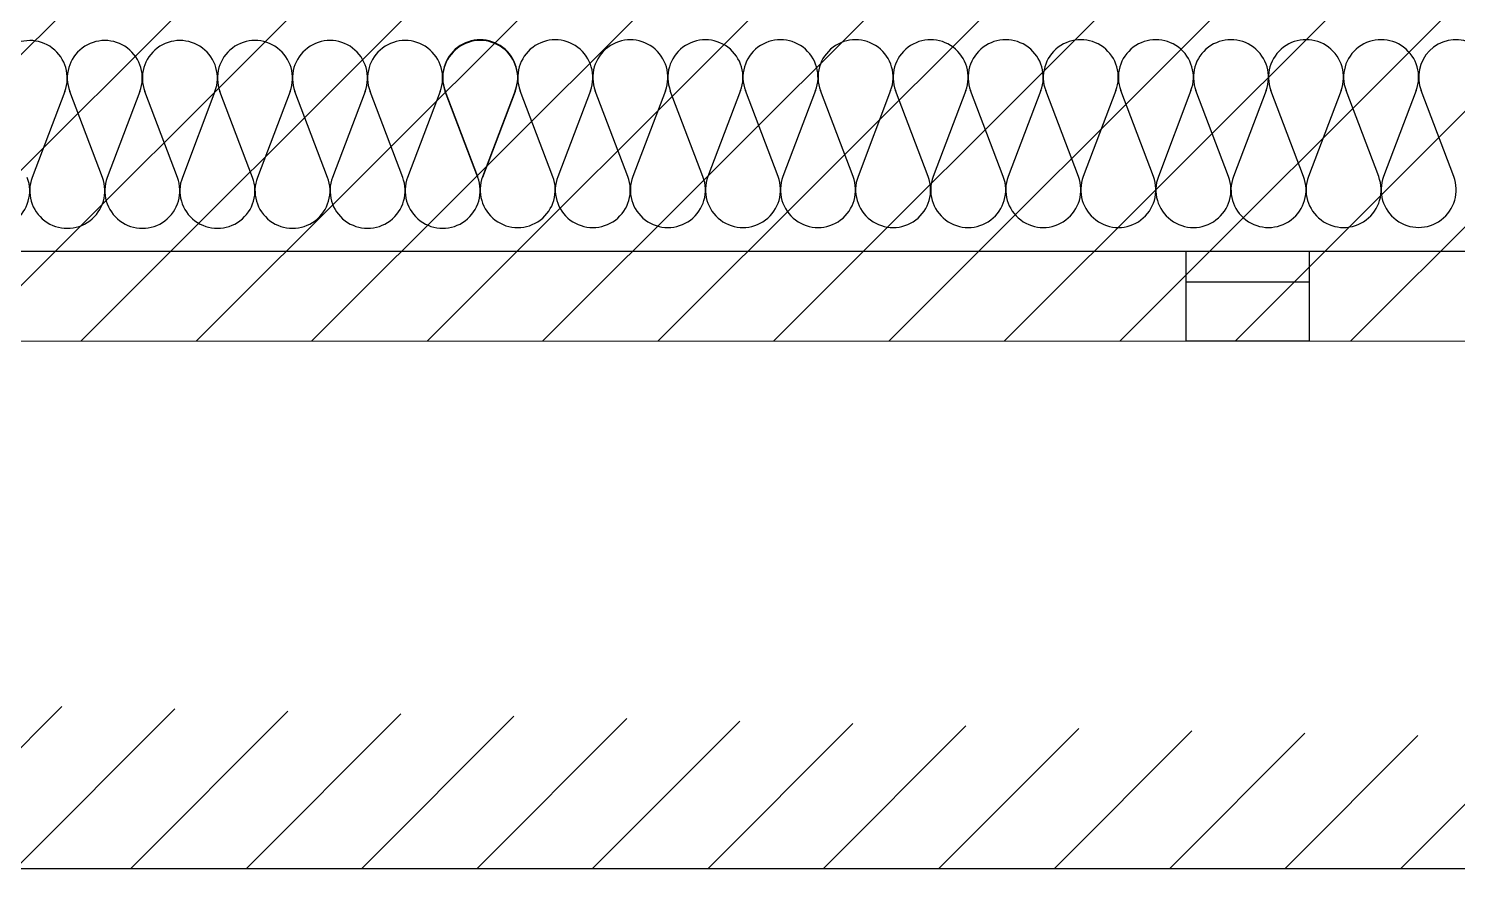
# Model space of a CAD drawing. Header units: millimetres. Extents: x 10 to 76.1, y 10 to 63.5.
# Drawn here: x 56.747 to 57.303, y 10 to 10.327 of the extents above; entities that cross this region are included whole.
import ezdxf

# ---------------------------------------------------------------- set-up
doc = ezdxf.new("R2010")
doc.units = ezdxf.units.MM
for name, color, linetype in [('durlok', 3, 'Continuous'), ('lana de vidrio', 2, 'Continuous'), ('relleno2d', 9, 'Continuous')]:
    doc.layers.add(name, color=color, linetype=linetype)
doc.layers.add('paredes2d', color=7, linetype='Continuous', true_color=0xc2ced6)

msp = doc.modelspace()

# ---------------------------------------------------------------- hatches: boundary and pattern name
at = {"layer": 'relleno2d'}
h = msp.add_hatch(dxfattribs=at)
h.set_pattern_fill('ANSI31', color=256, scale=0.01)
h.set_pattern_definition([(45, (0, 0), (-0.02245064030267288, 0.02245064030267288), [])])
h.paths.add_polyline_path([(59.68808570611949, 11.70500001447185), (59.48308570611949, 11.70500001447185), (59.4830857061196, 17.78500001447178), (59.6880857061196, 17.78500001447178)])
edge = h.paths.add_edge_path(flags=17)
edge.add_line((59.68808570611959, 18.97500001447185), (59.4830857061196, 18.97500001447185))
edge.add_line((59.4830857061196, 18.97500001447185), (59.4830857061196, 19.03500001447179))
edge.add_line((59.4830857061196, 19.03500001447179), (58.99308570611959, 19.03500001447179))
edge.add_line((58.99308570611959, 19.03500001447179), (58.99308570611959, 19.47500001447185))
edge.add_line((58.99308570611959, 19.47500001447185), (50.9148047490359, 19.47500001447185))
edge.add_arc((50.62308570611959, 19.54500001447178), 0.2999999999999998, 193.4933988215392, 346.50660117845496, ccw=False)
edge.add_line((50.33136666320328, 19.47500001447185), (50.15808570611954, 19.47500001447185))
edge.add_line((50.15808570611954, 19.47500001447185), (50.02308570611947, 19.47500001447185))
edge.add_line((50.02308570611947, 19.47500001447183), (49.95308570611947, 19.47500001447183))
edge.add_line((49.95308570611954, 19.47500001447185), (49.95308570611954, 19.68000001447184))
edge.add_line((49.95308570611954, 19.68000001447183), (59.68808570611949, 19.68000001447183))
edge.add_line((59.68808570611949, 19.68000001447183), (59.68808570611949, 18.97500001447185))
edge = h.paths.add_edge_path(flags=17)
edge.add_line((59.68808570611959, 18.97500001447185), (59.4830857061196, 18.97500001447185))
edge.add_line((59.4830857061196, 18.97500001447185), (59.4830857061196, 19.03500001447179))
edge.add_line((58.99308570611959, 19.03500001447179), (59.4830857061196, 19.03500001447179))
edge.add_line((58.99308570611959, 19.47500001447185), (58.99308570611959, 19.03500001447179))
edge.add_line((50.9148047490359, 19.47500001447185), (58.99308570611959, 19.47500001447185))
edge.add_arc((50.62308570611959, 19.54500001447178), 0.2999999999999998, 193.4933988215392, 346.5066011784549)
edge.add_line((50.33136666320328, 19.47500001447185), (50.15808570611954, 19.47500001447185))
edge.add_line((50.15808570611954, 19.47500001447185), (50.02308570611947, 19.47500001447185))
edge.add_line((49.95308570611947, 19.47500001447183), (50.02308570611947, 19.47500001447183))
edge.add_line((49.95308570611954, 19.68000001447184), (49.95308570611954, 19.47500001447185))
edge.add_line((59.68808570611949, 19.68000001447183), (49.95308570611954, 19.68000001447183))
edge.add_line((59.68808570611949, 19.68000001447183), (59.68808570611949, 18.97500001447185))
edge = h.paths.add_edge_path()
edge.add_line((49.95308570611953, 10.00000001447185), (59.68808570611948, 10.00000001447185))
edge.add_line((50.15808570611954, 10.20500001447184), (50.91480474903579, 10.20500001447184))
edge.add_line((59.48308570611949, 10.20500001447184), (50.91480474903579, 10.20500001447184))
edge.add_line((59.48308570611949, 10.20500001447184), (59.48308570611949, 10.80500001447177))
edge.add_line((59.68808570611948, 10.00000001447185), (59.68808570611948, 10.80500001447177))
edge.add_line((59.48308570611949, 10.80500001447176), (59.68808570611949, 10.80500001447176))
edge.add_line((50.15808570611954, 19.47500001447185), (50.18808570611954, 19.47500001447185))

# ---------------------------------------------------------------- linework, layer by layer
at = {"color": 3}
for p, q in [((57.19758764844454, 10.22811828492218), (57.19758764845206, 10.24004022493696)), ((57.24559045449161, 10.20500001447184), (57.24558608894832, 10.24004022490667)), ((57.19758764844454, 10.22811828492218), (57.24558764842898, 10.22812140316712)), ((57.19758764844454, 10.20500001447184), (57.19758764844454, 10.22811828492218)), ((57.24559045449161, 10.20500300798698), (57.19759045486499, 10.20499702095669))]:
    msp.add_line(p, q, dxfattribs=at)
at = {"layer": 'durlok', "linetype": 'Continuous', "extrusion": (-0.9999999922212388, -0.0001247297975064832, 0)}
msp.add_line((50.1930950315317, 10.24004022784312), (59.44801595982245, 10.24004258223806), dxfattribs=at)
at = {"layer": 'lana de vidrio', "color": 2}
for p, q in [((56.7614199998989, 10.30215089288935), (56.74872504259253, 10.26871259210922)), ((56.77602600755444, 10.26871599735216), (56.7633227091377, 10.30215113021388)), ((56.79062367409916, 10.30215453545774), (56.77792871679279, 10.26871623467761)), ((56.8052296817547, 10.26871963992056), (56.79252638333797, 10.30215477278229)), ((56.81982734829943, 10.30215817802615), (56.8071323909926, 10.268719877246)), ((56.83443335595451, 10.26872328248895), (56.82173005753824, 10.30215841535068)), ((56.84903102249924, 10.30216182059454), (56.83633606519287, 10.26872351981441)), ((56.863637030155, 10.26872692505736), (56.85093373173851, 10.30216205791908)), ((56.87823469669974, 10.30216546316293), (56.86553973939336, 10.2687271623828)), ((56.8928407043547, 10.26873056762575), (56.880137405939, 10.30216570048748)), ((56.9074383709, 10.30216910573156), (56.89474341359363, 10.2687308049512)), ((56.92204205104196, 10.2689969543404), (56.90933875262547, 10.30243208720213)), ((56.92204437855497, 10.26873421019415), (56.90934108013927, 10.30216934305611)), ((56.93663971758669, 10.30243549244599), (56.92394476028032, 10.26899719166585)), ((56.93664204510027, 10.30217274829996), (56.9239470877939, 10.2687344475196)), ((56.95124572524166, 10.2690005969088), (56.93854242682596, 10.30243572977053)), ((56.96584339178696, 10.30243913501462), (56.95314843448059, 10.26900083423425)), ((56.98044939944193, 10.2690042394772), (56.96774610102623, 10.30243937233916)), ((56.99504706598723, 10.30244277758302), (56.98235210868086, 10.26900447680265)), ((57.0096530736422, 10.2690078820456), (56.99694977522547, 10.30244301490756)), ((57.02425074018749, 10.30244642015142), (57.01155578288112, 10.26900811937104)), ((57.03885674784247, 10.26901152461399), (57.02615344942574, 10.30244665747595)), ((57.05345441438776, 10.30245006271981), (57.04075945708139, 10.26901176193944)), ((57.06806042204273, 10.26901516718239), (57.055357123626, 10.30245030004435)), ((57.08265808858803, 10.30245370528821), (57.06996313128166, 10.26901540450784)), ((57.097264096243, 10.26901880975079), (57.08456079782627, 10.30245394261275)), ((57.11186176278784, 10.30245734785661), (57.09916680548147, 10.26901904707624)), ((57.12646777044326, 10.26902245231919), (57.11376447202654, 10.30245758518115)), ((57.14106543698811, 10.302460990425), (57.12837047968174, 10.26902268964463)), ((57.15567144464308, 10.26902609488758), (57.14296814622681, 10.30246122774954)), ((57.1702691111886, 10.3024646329934), (57.157574153882, 10.26902633221304)), ((57.18487511884312, 10.26902973745599), (57.1721718204273, 10.30246487031794)), ((57.19947278538887, 10.3024682755618), (57.18677782808295, 10.26902997478143)), ((57.21407879304429, 10.26903338002438), (57.20137549462757, 10.30246851288634)), ((57.22867645958902, 10.3024719181302), (57.21598150228322, 10.26903361734983)), ((57.24328246724456, 10.26903702259277), (57.23057916882784, 10.30247215545474)), ((57.25788013378929, 10.30247556069791), (57.24518517648292, 10.26903725991777)), ((57.27248614144483, 10.26904066516072), (57.25978284302811, 10.30247579802245)), ((57.28708380798911, 10.3024792032654), (57.27438885068319, 10.26904090248526)), ((57.30168981564464, 10.26904430772821), (57.28898651722792, 10.30247944058994))]:
    msp.add_line(p, q, dxfattribs=at)
for centre, radius, start, end in [((56.74776887076985, 10.30733358750744), 0.01460183721366781, 339.2105748303266, 200.8037181516638), ((56.77697254496967, 10.30733723007584), 0.01460183721366781, 339.2105748303266, 200.8037181516638), ((56.80617621916948, 10.30734087264424), 0.01460183721366781, 339.2105748303266, 200.8037181516638), ((56.83537989336975, 10.30734451521263), 0.01460183721366781, 339.2105748303266, 200.8037181516638), ((56.86458356757024, 10.30734815778103), 0.01460183721366781, 339.2105748303266, 200.8037181516638), ((56.8937872417704, 10.30735180034943), 0.01460183721366781, 339.2105748303266, 200.8037181516638), ((56.9229885884572, 10.30761818706408), 0.01460183721366781, 339.2105748303266, 200.8037181516638), ((56.92299091597067, 10.30735544291782), 0.01460183721366781, 339.2105748303266, 200.8037181516638), ((56.95219226265736, 10.30762182963248), 0.01460183721366781, 339.2105748303266, 200.8037181516638), ((56.98139593685762, 10.30762547220087), 0.01460183721366781, 339.2105748303266, 200.8037181516638), ((57.01059961105789, 10.30762911476928), 0.01460183721366781, 339.2105748303266, 200.8037181516638), ((57.03980328525815, 10.30763275733767), 0.01460183721366781, 339.2105748303266, 200.8037181516638), ((57.06900695945797, 10.30763639990607), 0.01460183721366781, 339.2105748303266, 200.8037181516638), ((57.09821063365823, 10.30764004247447), 0.01460183721366781, 339.2105748303266, 200.8037181516638), ((57.12741430785805, 10.30764368504286), 0.01460183721366781, 339.2105748303266, 200.8037181516638), ((57.1566179820582, 10.30764732761126), 0.01460183721366781, 339.2105748303266, 200.8037181516638), ((57.18582165625926, 10.30765097017966), 0.01460183721366781, 339.2105748303266, 200.8037181516638), ((57.21502533045999, 10.30765461274897), 0.01460183721366781, 339.2105748303266, 200.8037181516638), ((57.24422900466025, 10.30765825531645), 0.01460183721366781, 339.2105748303266, 200.8037181516638), ((57.27343267885995, 10.3076618978844), 0.01460183721366781, 339.2105748303266, 200.8037181516638), ((57.30263635306022, 10.30766554045188), 0.01460183721366781, 69.79298219927216, 200.8037181516638), ((56.73317249752175, 10.26352625492272), 0.01460183721366949, 159.2105748332948, 20.80371814869555), ((56.76237617172202, 10.26352989749112), 0.01460183721366949, 159.2105748332948, 20.80371814869555), ((56.79157984592229, 10.26353354005952), 0.01460183721366949, 159.2105748332948, 20.80371814869555), ((56.82078352012255, 10.26353718262791), 0.01460183721366949, 159.2105748332948, 20.80371814869555), ((56.84998719432236, 10.26354082519631), 0.01460183721366949, 159.2105748332948, 20.80371814869555), ((56.87919086852286, 10.26354446776471), 0.01460183721366949, 159.2105748332948, 20.80371814869555), ((56.90839454272358, 10.26354811033334), 0.01460183721366949, 159.2105748332948, 20.80371814869555), ((56.93759588940981, 10.26381449704777), 0.01460183721366949, 159.2105748332948, 20.80371814869555), ((56.96679956361054, 10.26381813961639), 0.01460183721366949, 159.2105748332948, 20.80371814869555), ((56.99600323781035, 10.26382178218479), 0.01460183721366949, 159.2105748332948, 20.80371814869555), ((57.02520691201016, 10.26382542475318), 0.01460183721366949, 159.2105748332948, 20.80371814869555), ((57.05441058621043, 10.26382906732159), 0.01460183721366949, 159.2105748332948, 20.80371814869555), ((57.0836142604107, 10.26383270988998), 0.01460183721366949, 159.2105748332948, 20.80371814869555), ((57.11281793461097, 10.26383635245838), 0.01460183721366949, 159.2105748332948, 20.80371814869555), ((57.14202160881123, 10.26383999502678), 0.01460183721366949, 159.2105748332948, 20.80371814869555), ((57.17122528301173, 10.26384363759518), 0.01460183721366949, 159.2105748332948, 20.80371814869555), ((57.20042895721199, 10.2638472801638), 0.01460183721366949, 159.2105748332948, 20.80371814869555), ((57.22963263141271, 10.26385092273288), 0.01460183721366949, 159.2105748332948, 20.80371814869555), ((57.25883630561253, 10.2638545653006), 0.01460183721366949, 159.2105748332948, 20.80371814869555), ((57.28803997981279, 10.26385820786809), 0.01460183721366949, 159.2105748332948, 20.80371814869555)]:
    msp.add_arc(centre, radius, start, end, dxfattribs=at)
at = {"layer": 'paredes2d', "color": 6, "lineweight": 0}
msp.add_line((59.48308570611949, 10.20500001447184), (50.91480474903579, 10.20500001447184), dxfattribs=at)
at = {"layer": 'paredes2d', "color": 6, "linetype": 'Continuous'}
msp.add_line((49.95308570611953, 10.00000001447185), (59.68808570611948, 10.00000001447185), dxfattribs=at)

doc.saveas('drawing.dxf')
